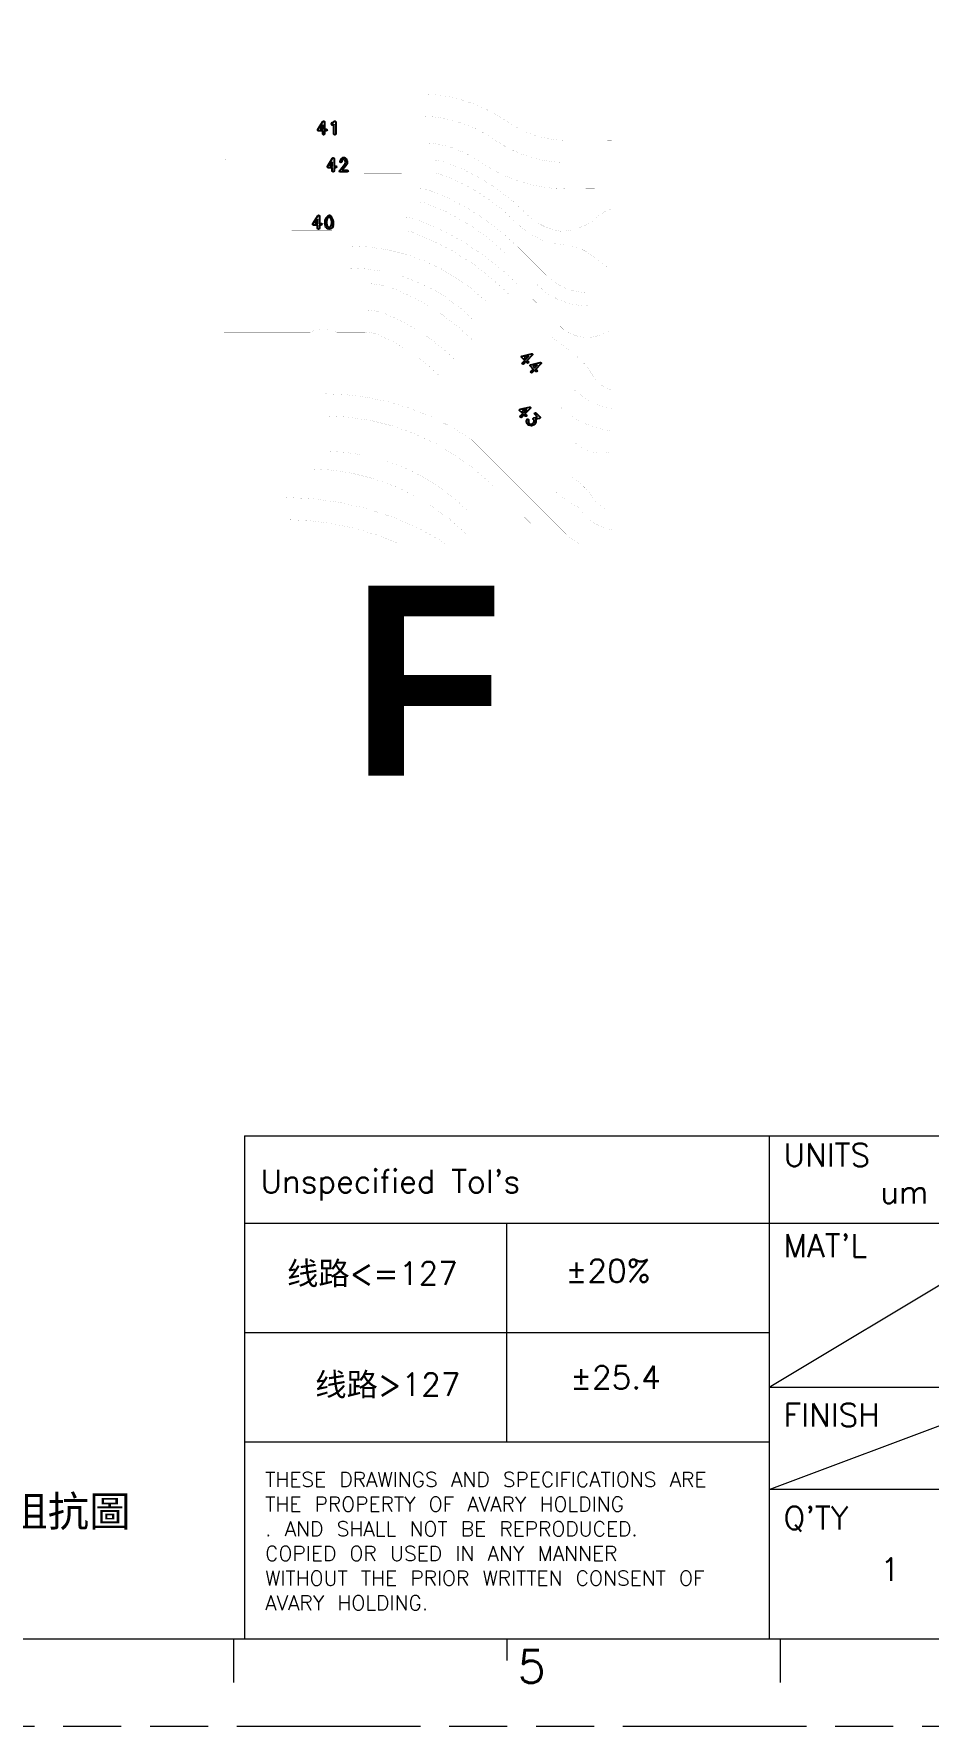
# Model space of a CAD drawing. Extents: x 726 to 3541, y -563 to 148.
# Drawn here: x 3418.6 to 3464.9, y -563 to -475.3 of the extents above; entities that cross this region are included whole.
import ezdxf

# ---------------------------------------------------------------- set-up
doc = ezdxf.new("R2010")
doc.units = 0
doc.linetypes.add('PHANTOM', pattern=[29.5, 9.5, -1.5, 3, -1.5, 3, -1.5, 9.5])
doc.layers.get('0').update_dxf_attribs({"lineweight": 5})
doc.layers.add('0PAPERF', color=2, linetype='PHANTOM', lineweight=5, plot=False)
doc.layers.add('DIM', color=3, linetype='Continuous', lineweight=5)
doc.layers.add('f_area', color=3, linetype='Continuous')
doc.layers.add('g_area', color=2, linetype='Continuous')
doc.styles.add('SIMPLEX', font='simplex.shx')
doc.styles.get("Standard").update_dxf_attribs({"font": 'txt.shx'})

# ---------------------------------------------------------------- blocks, each defined once
blk = doc.blocks.new('PAD_R2')
at = {"layer": 'g_area', "const_width": 0.5}
blk.add_lwpolyline([(0.25, 0, 1), (-0.25, 0, 1)], format="xyb", close=True, dxfattribs=at)

msp = doc.modelspace()

# ---------------------------------------------------------------- linework, layer by layer
for p, q in [((3429.505, -532.369), (3534.307, -532.369)), ((3429.505, -532.369), (3429.505, -558.428)), ((3456.697, -532.369), (3456.697, -558.428)), ((3429.505, -536.901), (3470.859, -536.901)), ((3443.101, -548.231), (3443.101, -536.901)), ((3456.697, -545.399), (3470.859, -536.901)), ((3429.505, -542.566), (3456.697, -542.566)), ((3456.697, -545.399), (3470.859, -545.399)), ((3456.697, -550.699), (3470.859, -545.399)), ((3429.505, -548.231), (3456.697, -548.231)), ((3498.617, -550.699), (3456.697, -550.699)), ((3315.639, -558.428), (3534.307, -558.428)), ((3428.938, -558.428), (3428.938, -560.694)), ((3443.101, -558.428), (3443.101, -559.561)), ((3457.263, -558.428), (3457.263, -560.694))]:
    msp.add_line(p, q)
at = {"layer": '0PAPERF'}
msp.add_line((3309.124, -562.96), (3541.446, -562.96), dxfattribs=at)
at = {"layer": 'f_area'}
for p, q in [((3433.57, -480.005), (3433.439, -480.22)), ((3434.063, -481.918), (3433.931, -482.134)), ((3433.304, -484.89), (3433.172, -485.105)), ((3444.249, -491.989), (3444.003, -492.048)), ((3444.694, -492.435), (3444.449, -492.494)), ((3444.146, -494.746), (3443.9, -494.805))]:
    msp.add_line(p, q, dxfattribs=at)
at = {"layer": 'f_area', "linetype": 'Continuous', "const_width": 0.0018}
for points in [[(3428.454, -501.748), (3428.454, -475.287), (3448.543, -475.287), (3448.543, -501.748), (3428.454, -501.748), (3428.454, -500.452), (3431.624, -500.452, -0.106627), (3437.635, -501.748)], [(3428.454, -482.496), (3428.454, -481.809, 0.013962), (3428.869, -481.821), (3439.235, -481.821, -0.089483), (3440.03, -481.964, -0.109686), (3444.151, -484.641, 0.160322), (3445.877, -485.509, 0.189664), (3447.855, -484.73, -0.125278), (3448.543, -484.343)], [(3448.543, -487.432, -0.129023), (3447.838, -487.028, 0.156632), (3446.253, -486.229, -0.200437), (3443.591, -485.051, 0.107327), (3439.788, -482.606, 0.089255), (3439.235, -482.506), (3428.454, -482.496)], [(3428.454, -485.47), (3428.454, -484.784, 0.010671), (3428.864, -484.792), (3437.725, -484.792, -0.090119), (3438.518, -484.936, -0.106421), (3443.692, -488.281), (3446.048, -490.608, 0.288907), (3448.201, -490.779, -0.057708), (3448.543, -490.643)], [(3448.543, -493.732, -0.196263), (3447.581, -492.999, 0.108196), (3446.326, -491.669), (3445.811, -491.292, -0.038873), (3445.25, -490.809), (3443.206, -488.766, 0.106427), (3438.274, -485.578, 0.089804), (3437.725, -485.478), (3428.454, -485.47)], [(3428.454, -487.421), (3428.454, -486.278, 0.00217), (3428.537, -486.278), (3434.952, -486.278, -0.198844), (3442.129, -489.25), (3446.588, -493.709, 0.155418), (3448.543, -494.716), (3448.543, -495.871)], [(3448.543, -495.871, -0.165802), (3445.78, -494.518), (3441.321, -490.058, 0.198838), (3434.952, -487.421), (3428.454, -487.421)], [(3428.454, -489.593), (3428.454, -488.221), (3435.753, -488.221, -0.096218), (3437.355, -488.533, -0.100519), (3441.377, -491.197), (3446.597, -496.416, 0.266572), (3448.543, -496.943), (3448.543, -500.033)], [(3448.543, -500.033, -0.179259), (3447.637, -499.388, 0.078612), (3446.714, -498.422, -0.034469), (3446.326, -498.085), (3440.407, -492.166, 0.10052), (3436.84, -489.804, 0.096089), (3435.753, -489.593), (3428.454, -489.593)], [(3428.454, -496.908), (3428.454, -495.079), (3433.645, -495.079, -0.198791), (3442.373, -498.692), (3445.454, -501.748)], [(3445.454, -501.748), (3442.842, -501.748), (3441.08, -499.986, 0.198781), (3433.645, -496.908), (3428.454, -496.908)], [(3428.454, -499.304), (3428.454, -497.823), (3432.81, -497.823, -0.198849), (3441.025, -501.224), (3441.549, -501.748)], [(3441.549, -501.748), (3439.921, -501.748, 0.008507), (3439.655, -501.511, 0.134772), (3431.626, -499.304), (3428.454, -499.304)]]:
    msp.add_lwpolyline(points, format="xyb", dxfattribs=at)
for points in [[(3428.454, -478.419), (3428.454, -475.287), (3448.543, -475.287), (3448.543, -480.794), (3446.185, -480.803, -0.154209), (3443.147, -479.843, 0.086256), (3440.628, -478.664, 0.06667), (3438.786, -478.417), (3438.783, -478.419)], [(3428.454, -480.936), (3428.454, -479.564), (3438.794, -479.564, -0.066501), (3440.33, -479.77, -0.086167), (3442.492, -480.784, 0.155201), (3446.215, -481.949), (3448.543, -481.939), (3448.543, -483.311), (3446.185, -483.32, -0.154078), (3441.703, -481.906, 0.086058), (3439.968, -481.093, 0.066379), (3438.794, -480.936)], [(3428.454, -483.99), (3428.454, -483.305, 0.005697), (3428.635, -483.307), (3438.459, -483.307, -0.091495), (3439.256, -483.454, -0.105411), (3443.685, -486.329), (3445.145, -487.789, 0.198921), (3447.331, -488.695), (3448.543, -488.695), (3448.543, -489.38), (3447.331, -489.38, -0.19892), (3444.66, -488.274), (3443.2, -486.813, 0.105453), (3439.009, -484.093, 0.091089), (3438.459, -483.992)], [(3428.454, -493.932), (3428.454, -490.741), (3432.929, -490.741, -0.224195), (3434.296, -490.741), (3435.747, -490.741), (3435.752, -490.738, -0.096043), (3436.41, -490.866, -0.100637), (3439.599, -492.981), (3445.513, -498.893, 0.078655), (3446.748, -499.789, -0.127204), (3446.876, -499.903, 0.204611), (3448.543, -500.972), (3448.543, -501.748), (3446.902, -501.748, -0.070758), (3446.179, -501.205), (3441.265, -496.292, 0.151162), (3433.644, -493.932)]]:
    msp.add_lwpolyline(points, format="xyb", close=True, dxfattribs=at)
at = {"layer": 'f_area', "linetype": 'Continuous'}
for points in [[(3433.32, -480.242), (3433.577, -479.822, -0.761025), (3433.66, -479.846), (3433.66, -480.22), (3433.744, -480.22, -1), (3433.744, -480.31), (3433.66, -480.31), (3433.66, -480.475, -1), (3433.57, -480.475), (3433.57, -480.31), (3433.359, -480.31, -0.589154)], [(3433.812, -482.155), (3434.07, -481.735, -0.761025), (3434.153, -481.759), (3434.153, -482.134), (3434.237, -482.134, -1), (3434.237, -482.224), (3434.153, -482.224), (3434.153, -482.389, -1), (3434.063, -482.389), (3434.063, -482.224), (3433.851, -482.224, -0.589154)], [(3433.054, -485.127), (3433.311, -484.707, -0.761025), (3433.394, -484.731), (3433.394, -485.105), (3433.478, -485.105, -1), (3433.478, -485.195), (3433.394, -485.195), (3433.394, -485.36, -1), (3433.304, -485.36), (3433.304, -485.195), (3433.092, -485.195, -0.589154)], [(3443.884, -492.056, -0.595542), (3443.904, -491.98), (3444.383, -491.864, -0.768425), (3444.424, -491.941), (3444.16, -492.205), (3444.219, -492.264, -1), (3444.155, -492.328), (3444.096, -492.269), (3443.98, -492.385, -1), (3443.916, -492.322), (3444.033, -492.205)], [(3444.329, -492.502, -0.595542), (3444.35, -492.425), (3444.828, -492.31, -0.768425), (3444.87, -492.386), (3444.605, -492.651), (3444.665, -492.71, -1), (3444.601, -492.773), (3444.542, -492.714), (3444.425, -492.831, -1), (3444.362, -492.767), (3444.478, -492.651)], [(3443.781, -494.813, -0.595542), (3443.801, -494.736), (3444.28, -494.621, -0.768425), (3444.321, -494.698), (3444.057, -494.962), (3444.116, -495.021, -1), (3444.053, -495.085), (3443.993, -495.026), (3443.877, -495.142, -1), (3443.813, -495.079), (3443.93, -494.962)]]:
    msp.add_lwpolyline(points, format="xyb", close=True, dxfattribs=at)
for points in [[(3433.439, -480.22), (3433.57, -480.22), (3433.57, -480.005)], [(3433.931, -482.134), (3434.063, -482.134), (3434.063, -481.918)], [(3433.172, -485.105), (3433.304, -485.105), (3433.304, -484.89)], [(3444.003, -492.048), (3444.096, -492.141), (3444.249, -491.989)], [(3444.449, -492.494), (3444.542, -492.587), (3444.694, -492.435)], [(3443.9, -494.805), (3443.994, -494.898), (3444.146, -494.746)]]:
    msp.add_lwpolyline(points, dxfattribs=at)
for points in [[(3434.088, -479.9), (3434.159, -479.816, -0.70035), (3434.239, -479.845), (3434.239, -480.475, -1), (3434.149, -480.475), (3434.149, -479.967)], [(3434.149, -479.967, -0.067502), (3434.139, -479.974), (3434.088, -480.004)], [(3434.447, -482.359), (3434.701, -482.062, 0.341965), (3434.7, -481.804)], [(3434.7, -481.804, 0.570843), (3434.552, -481.909, -1), (3434.462, -481.909)], [(3434.735, -481.72, -0.421669), (3434.772, -482.118), (3434.579, -482.344)], [(3434.579, -482.344), (3434.841, -482.344, -1), (3434.841, -482.434), (3434.482, -482.434, -0.649857), (3434.447, -482.359)], [(3433.974, -484.797, 0.50693), (3433.791, -484.866), (3433.767, -485.004), (3433.767, -485.087)], [(3434.101, -485.248, -0.780614), (3433.703, -485.247), (3433.677, -485.09)], [(3433.767, -485.087), (3433.791, -485.225, 0.507166), (3433.974, -485.294)], [(3444.124, -495.347, -0.079731), (3444.128, -495.333), (3444.152, -495.273, -1), (3444.235, -495.306, 0.637758), (3444.395, -495.503)], [(3444.7, -495.139), (3444.559, -494.997, -1), (3444.622, -494.933), (3444.822, -495.133, -0.594587), (3444.8, -495.209), (3444.601, -495.252, -1.033889), (3444.125, -495.407)], [(3444.395, -495.503, 0.372891), (3444.526, -495.303), (3444.48, -495.258, -0.594587), (3444.502, -495.182), (3444.7, -495.139)]]:
    msp.add_lwpolyline(points, format="xyb", dxfattribs=at)
at = {"layer": 'f_area', "linetype": 'Continuous', "const_width": 0.0018}
for points in [[(3448.543, -484.343), (3448.543, -487.432)], [(3448.543, -490.643), (3448.543, -493.732)], [(3437.635, -501.748), (3428.454, -501.748)]]:
    msp.add_lwpolyline(points, dxfattribs=at)
at = {"layer": 'f_area'}
for centre, radius, start, end in [((3434.065, -479.952), 0.0566, 66.85665, 293.63952), ((3434.658, -481.901), 0.197, 67.04639, 182.22761), ((3434.031, -485.029), 0.359, 106.69774, 189.78264), ((3433.623, -485.087), 0.504, 341.3788, 52.79091), ((3433.551, -485.045), 0.491, 329.5234, 30.4766), ((3444.166, -495.377), 0.0514, 144.21901, 216.96536)]:
    msp.add_arc(centre, radius, start, end, dxfattribs=at)

# ---------------------------------------------------------------- block references
at = {"layer": 'f_area', "xscale": 0.0018, "yscale": 0.0018, "zscale": 1.8}
for p in [(3428.454, -482.496), (3428.454, -482.496), (3448.543, -484.343), (3448.543, -484.343), (3428.454, -485.47), (3428.454, -485.47), (3428.454, -487.421), (3428.454, -487.421), (3448.543, -487.432), (3448.543, -487.432), (3428.454, -489.593), (3428.454, -489.593), (3448.543, -490.643), (3448.543, -490.643), (3448.543, -493.732), (3448.543, -493.732), (3448.543, -495.871), (3448.543, -495.871), (3428.454, -496.908), (3428.454, -496.908), (3428.454, -499.304), (3428.454, -499.304), (3448.543, -500.033), (3448.543, -500.033), (3428.454, -501.748), (3428.454, -501.748), (3437.635, -501.748), (3437.635, -501.748), (3441.549, -501.748), (3441.549, -501.748), (3445.454, -501.748), (3445.454, -501.748)]:
    msp.add_blockref('PAD_R2', p, dxfattribs=at)

# ---------------------------------------------------------------- texts
at = {"style": 'SIMPLEX'}
for s, height, p in [('UNITS', 1.1896, (3457.441, -533.96)), ("Unspecified Tol's", 1.18964, (3430.337, -535.328)), ('um', 1.1896, (3462.459, -535.878)), ("MAT'L", 1.1896, (3457.441, -538.657)), ('FINISH', 1.1896, (3457.441, -547.435)), ("Q'TY", 1.1896, (3457.441, -552.764)), ('1', 1.19, (3462.459, -555.435)), ('5', 1.699, (3443.667, -560.717))]:
    msp.add_text(s, height=height, dxfattribs=at).set_placement(p)
at = {"attachment_point": 1, "style": 'SIMPLEX'}
for s, insert, char_height in [('{\\fSimSun|b0|i0|c134|p2;\\M+5CFDF\\M+5C2B7}<=127', (3431.718, -538.905), 1.18964), ('%%P20%', (3446.157, -538.777), 1.1896), ('{\\fSimSun|b0|i0|c134|p2;\\M+5CFDF\\M+5C2B7}>127', (3433.176, -544.665), 1.18964)]:
    msp.add_mtext(s, dxfattribs=dict(at, insert=insert, char_height=char_height))
at = {"insert": (3446.395, -544.297), "char_height": 1.1896, "attachment_point": 1, "style": 'SIMPLEX', "bg_fill": 2}
msp.add_mtext('%%P25.4', dxfattribs=at)
at = {"color": 3, "lineweight": 0, "insert": (3430.583, -549.794), "char_height": 0.767439, "width": 25.12065, "attachment_point": 1}
msp.add_mtext('THESE DRAWINGS AND SPECIFICATIONS ARE THE PROPERTY OF AVARY HOLDING\\P. AND SHALL NOT BE REPRODUCED. COPIED OR USED IN ANY MANNER WITHOUT THE PRIOR WRITTEN CONSENT OF AVARY HOLDING.', dxfattribs=at)
at = {"layer": 'DIM', "linetype": 'Continuous', "attachment_point": 1}
for s, insert, char_height, width in [('{\\fPMingLiU|b1|i0|c136|p18;\\H1.5625x;\\C1;F}', (3435.067, -503.876), 6.2944, 161.72262), ('{\\fPMingLiU|b1|i0|c136|p18;\\H1.56250x;\\C1;NOTES:}\\P{\\fPMingLiU|b0|i0|c136|p18;若有阻抗線，其線寬及公差詳見線}{\\fPMingLiU|b0|i0|c136|p18;路阻抗圖}', (3382.829, -546.944), 1.5736, 40.43065)]:
    msp.add_mtext(s, dxfattribs=dict(at, insert=insert, char_height=char_height, width=width))

doc.saveas('drawing.dxf')
